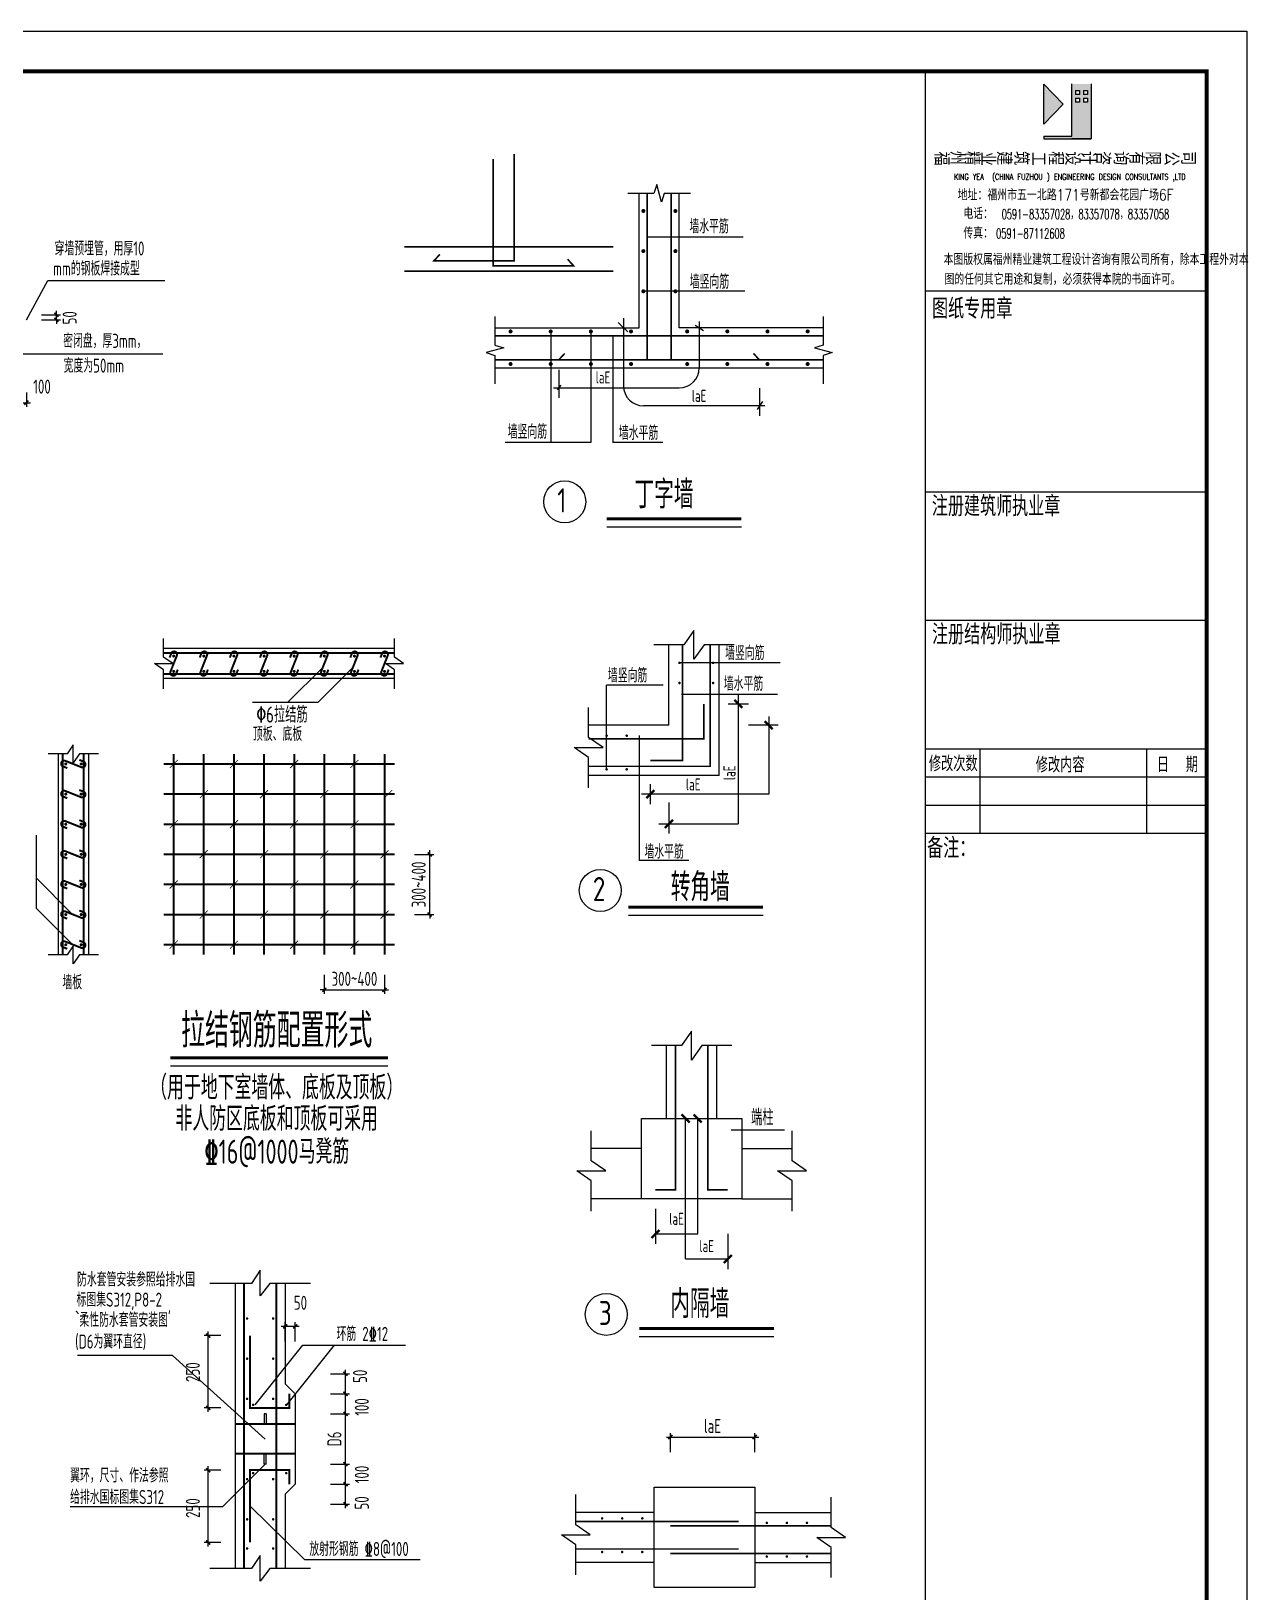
# Model space of a CAD drawing. Header units: millimetres. Extents: x -47177 to 68020, y 521003 to 580403.
# Drawn here: x 37753 to 68020, y 541545 to 580403 of the extents above; entities that cross this region are included whole.
import ezdxf
from ezdxf.enums import TextEntityAlignment as Align

# ---------------------------------------------------------------- set-up
doc = ezdxf.new("R2010")
doc.units = ezdxf.units.MM
doc.header["$LTSCALE"] = 1000
doc.header["$PDMODE"] = 35
doc.header["$PDSIZE"] = 200
for name, color, linetype in [('DIM', 4, 'Continuous'), ('TEXT', 7, 'Continuous'), ('图框', 4, 'Continuous')]:
    doc.layers.add(name, color=color, linetype=linetype)
doc.layers.add('REIN', color=1, linetype='Continuous', lineweight=18)
doc.styles.add('hztxt', font='txt', dxfattribs={"height": 10, "bigfont": 'hztxt.shx'})
doc.styles.add('HZTXT2', font='simplex.shx', dxfattribs={"width": 0.8, "bigfont": 'hztxt.shx'})
doc.styles.add('Jgcad-DIM', font='tssdeng.shx', dxfattribs={"width": 0.7, "bigfont": 'tssdchn.shx'})
doc.styles.add('TK', font='romans.shx', dxfattribs={"width": 0.7, "bigfont": 'hztxt3.shx'})
doc.styles.add('TSSD_Dimension', font='Tssdeng.shx', dxfattribs={"width": 0.7, "bigfont": 'hztxt.shx'})
doc.styles.add('TSSD_REIN', font='Tssdeng.shx', dxfattribs={"width": 0.7, "bigfont": 'hztxt.shx'})
doc.styles.add('汉字', font='STXINWEI.TTF', dxfattribs={"width": 0.8})
doc.dimstyles.new('TSSD_100_100', dxfattribs={"dimtxt": 300, "dimasz": 100, "dimexe": 100, "dimexo": 250, "dimgap": 100, "dimtad": 1, "dimdec": 0, "dimzin": 0, "dimdsep": 46, "dimtxsty": 'TSSD_Dimension', "dimblk": 'ARCHTICK', "dimcen": 0, "dimdle": 100, "dimclrt": 7, "dimadec": 0, "dimazin": 0, "dimtfac": 1, "dimtdec": 0, "dimtix": 1, "dimtmove": 2, "dimatfit": 3, "dimfxl": 1, "dimtolj": 1, "dimtzin": 0, "dimarcsym": 0})

# ---------------------------------------------------------------- blocks, each defined once
blk = doc.blocks.new('_ArchTick')
at = {"color": 0, "linetype": 'ByBlock', "const_width": 0.4}
blk.add_lwpolyline([(-0.5, -0.5), (0.5, 0.5)], dxfattribs=at)
blk = doc.blocks.new('*D2')
at = {"layer": 'Defpoints', "color": 0}
for p in [(37758, 573343), (37758, 573218), (38383, 573343)]:
    blk.add_point(p, dxfattribs=at)
at = {"layer": 'DIM', "color": 0, "lineweight": -2}
for p, q in [((38008, 573343), (38483, 573343)), ((38008, 573218), (38483, 573218)), ((38383, 573343), (38383, 573443)), ((38383, 573218), (38383, 573343)), ((38383, 573218), (38383, 573118))]:
    blk.add_line(p, q, dxfattribs=at)
at = {"layer": 'DIM', "color": 0, "lineweight": -2, "xscale": 100, "yscale": 100, "zscale": 100}
for p, rotation in [((38383, 573343), 270), ((38383, 573218), 90)]:
    blk.add_blockref('_ArchTick', p, dxfattribs=dict(at, rotation=rotation))
at = {"layer": 'DIM', "color": 7, "insert": (38711, 573267), "char_height": 350, "attachment_point": 5, "rotation": 90, "style": 'TSSD_Dimension'}
blk.add_mtext('\\A1;50', dxfattribs=at)
blk = doc.blocks.new('*D3')
at = {"layer": 'Defpoints', "color": 0}
for p in [(37383, 571655), (37633, 571655), (37633, 571153)]:
    blk.add_point(p, dxfattribs=at)
at = {"layer": 'DIM', "color": 0, "lineweight": -2}
for p, q in [((37383, 571405), (37383, 571053)), ((37633, 571405), (37633, 571053)), ((37283, 571153), (37733, 571153))]:
    blk.add_line(p, q, dxfattribs=at)
at = {"layer": 'DIM', "color": 0, "lineweight": -2, "xscale": 100, "yscale": 100, "zscale": 100, "rotation": 180}
blk.add_blockref('_ArchTick', (37383, 571153), dxfattribs=at)
at = {"layer": 'DIM', "color": 0, "lineweight": -2, "xscale": 100, "yscale": 100, "zscale": 100}
blk.add_blockref('_ArchTick', (37633, 571153), dxfattribs=at)
at = {"layer": 'DIM', "color": 7, "insert": (38023, 571553), "char_height": 350, "attachment_point": 5, "style": 'TSSD_Dimension'}
blk.add_mtext('\\A1;100', dxfattribs=at)
blk = doc.blocks.new('*D10')
at = {"layer": 'Defpoints', "color": 0}
for p in [(45579, 545974), (45579, 545974), (44954, 544724)]:
    blk.add_point(p, dxfattribs=at)
at = {"layer": 'DIM', "color": 0, "lineweight": -2}
for p, q in [((45329, 545974), (45479, 545974)), ((45579, 544624), (45579, 546074)), ((45204, 544724), (45679, 544724))]:
    blk.add_line(p, q, dxfattribs=at)
at = {"layer": 'DIM', "color": 0, "lineweight": -2, "xscale": 100, "yscale": 100, "zscale": 100}
for p, rotation in [((45579, 545974), 90), ((45579, 544724), 270)]:
    blk.add_blockref('_ArchTick', p, dxfattribs=dict(at, rotation=rotation))
at = {"layer": 'DIM', "color": 7, "insert": (45304, 545349), "char_height": 350, "attachment_point": 5, "rotation": 90, "style": 'TSSD_Dimension'}
blk.add_mtext('\\A1;D6', dxfattribs=at)
blk = doc.blocks.new('*D11')
at = {"layer": 'Defpoints', "color": 0}
for p in [(44954, 546474), (45579, 546474), (44954, 545974)]:
    blk.add_point(p, dxfattribs=at)
at = {"layer": 'DIM', "color": 0, "lineweight": -2}
for p, q in [((45204, 546474), (45679, 546474)), ((45579, 545874), (45579, 546574)), ((45204, 545974), (45679, 545974))]:
    blk.add_line(p, q, dxfattribs=at)
at = {"layer": 'DIM', "color": 0, "lineweight": -2, "xscale": 100, "yscale": 100, "zscale": 100}
for p, rotation in [((45579, 546474), 90), ((45579, 545974), 270)]:
    blk.add_blockref('_ArchTick', p, dxfattribs=dict(at, rotation=rotation))
at = {"layer": 'DIM', "color": 7, "insert": (45986, 546146), "char_height": 350, "attachment_point": 5, "rotation": 90, "style": 'TSSD_Dimension'}
blk.add_mtext('\\A1;100', dxfattribs=at)
blk = doc.blocks.new('*D12')
at = {"layer": 'Defpoints', "color": 0}
for p in [(44954, 546974), (45579, 546974), (44954, 546474)]:
    blk.add_point(p, dxfattribs=at)
at = {"layer": 'DIM', "color": 0, "lineweight": -2}
for p, q in [((45204, 546974), (45679, 546974)), ((45579, 546374), (45579, 547074)), ((45204, 546474), (45679, 546474))]:
    blk.add_line(p, q, dxfattribs=at)
at = {"layer": 'DIM', "color": 0, "lineweight": -2, "xscale": 100, "yscale": 100, "zscale": 100}
for p, rotation in [((45579, 546974), 90), ((45579, 546474), 270)]:
    blk.add_blockref('_ArchTick', p, dxfattribs=dict(at, rotation=rotation))
at = {"layer": 'DIM', "color": 7, "insert": (45942, 546911), "char_height": 350, "attachment_point": 5, "rotation": 90, "style": 'TSSD_Dimension'}
blk.add_mtext('\\A1;50', dxfattribs=at)
blk = doc.blocks.new('*D13')
at = {"layer": 'Defpoints', "color": 0}
for p in [(44954, 544224), (45579, 544224), (44954, 543724)]:
    blk.add_point(p, dxfattribs=at)
at = {"layer": 'DIM', "color": 0, "lineweight": -2}
for p, q in [((45204, 544224), (45679, 544224)), ((45579, 543624), (45579, 544324)), ((45204, 543724), (45679, 543724))]:
    blk.add_line(p, q, dxfattribs=at)
at = {"layer": 'DIM', "color": 0, "lineweight": -2, "xscale": 100, "yscale": 100, "zscale": 100}
for p, rotation in [((45579, 544224), 90), ((45579, 543724), 270)]:
    blk.add_blockref('_ArchTick', p, dxfattribs=dict(at, rotation=rotation))
at = {"layer": 'DIM', "color": 7, "insert": (45986, 543758), "char_height": 350, "attachment_point": 5, "rotation": 90, "style": 'TSSD_Dimension'}
blk.add_mtext('\\A1;50', dxfattribs=at)
blk = doc.blocks.new('*D14')
at = {"layer": 'Defpoints', "color": 0}
for p in [(44954, 544724), (45579, 544724), (44954, 544224)]:
    blk.add_point(p, dxfattribs=at)
at = {"layer": 'DIM', "color": 0, "lineweight": -2}
for p, q in [((45579, 544124), (45579, 544824)), ((45204, 544724), (45679, 544724)), ((45204, 544224), (45679, 544224))]:
    blk.add_line(p, q, dxfattribs=at)
at = {"layer": 'DIM', "color": 0, "lineweight": -2, "xscale": 100, "yscale": 100, "zscale": 100}
for p, rotation in [((45579, 544724), 90), ((45579, 544224), 270)]:
    blk.add_blockref('_ArchTick', p, dxfattribs=dict(at, rotation=rotation))
at = {"layer": 'DIM', "color": 7, "insert": (45986, 544466), "char_height": 350, "attachment_point": 5, "rotation": 90, "style": 'TSSD_Dimension'}
blk.add_mtext('\\A1;100', dxfattribs=at)
blk = doc.blocks.new('*D17')
at = {"layer": 'Defpoints', "color": 0}
for p in [(42161, 547924), (42727, 547924), (42727, 546124)]:
    blk.add_point(p, dxfattribs=at)
at = {"layer": 'DIM', "color": 0, "lineweight": -2}
for p, q in [((42477, 547924), (42061, 547924)), ((42161, 546024), (42161, 548024)), ((42477, 546124), (42061, 546124))]:
    blk.add_line(p, q, dxfattribs=at)
at = {"layer": 'DIM', "color": 0, "lineweight": -2, "xscale": 100, "yscale": 100, "zscale": 100}
for p, rotation in [((42161, 547924), 90), ((42161, 546124), 270)]:
    blk.add_blockref('_ArchTick', p, dxfattribs=dict(at, rotation=rotation))
at = {"layer": 'DIM', "color": 7, "insert": (41779, 547014), "char_height": 350, "attachment_point": 5, "rotation": 90, "style": 'TSSD_Dimension'}
blk.add_mtext('\\A1;250', dxfattribs=at)
blk = doc.blocks.new('*D19')
at = {"layer": 'Defpoints', "color": 0}
for p in [(42161, 544574), (42727, 544574), (42727, 542774)]:
    blk.add_point(p, dxfattribs=at)
at = {"layer": 'DIM', "color": 0, "lineweight": -2}
for p, q in [((42477, 544574), (42061, 544574)), ((42161, 542674), (42161, 544674)), ((42477, 542774), (42061, 542774))]:
    blk.add_line(p, q, dxfattribs=at)
at = {"layer": 'DIM', "color": 0, "lineweight": -2, "xscale": 100, "yscale": 100, "zscale": 100}
for p, rotation in [((42161, 544574), 90), ((42161, 542774), 270)]:
    blk.add_blockref('_ArchTick', p, dxfattribs=dict(at, rotation=rotation))
at = {"layer": 'DIM', "color": 7, "insert": (41779, 543630), "char_height": 350, "attachment_point": 5, "rotation": 90, "style": 'TSSD_Dimension'}
blk.add_mtext('\\A1;250', dxfattribs=at)
blk = doc.blocks.new('*D22')
at = {"layer": 'Defpoints', "color": 0}
for p in [(44329, 548155), (44079, 547530), (44329, 547530)]:
    blk.add_point(p, dxfattribs=at)
at = {"layer": 'DIM', "color": 0, "lineweight": -2}
for p, q in [((43979, 548155), (44429, 548155)), ((44079, 547780), (44079, 548255)), ((44329, 547780), (44329, 548255))]:
    blk.add_line(p, q, dxfattribs=at)
at = {"layer": 'DIM', "color": 0, "lineweight": -2, "xscale": 100, "yscale": 100, "zscale": 100, "rotation": 180}
blk.add_blockref('_ArchTick', (44079, 548155), dxfattribs=at)
at = {"layer": 'DIM', "color": 0, "lineweight": -2, "xscale": 100, "yscale": 100, "zscale": 100}
blk.add_blockref('_ArchTick', (44329, 548155), dxfattribs=at)
at = {"layer": 'DIM', "color": 7, "insert": (44457, 548741), "char_height": 350, "attachment_point": 5, "style": 'TSSD_Dimension'}
blk.add_mtext('\\A1;50', dxfattribs=at)
blk = doc.blocks.new('*D28')
at = {"layer": 'Defpoints', "color": 0}
for p in [(55768, 545398), (53668, 544773), (55768, 544773)]:
    blk.add_point(p, dxfattribs=at)
at = {"layer": 'DIM', "color": 0, "lineweight": -2}
for p, q in [((53568, 545398), (55868, 545398)), ((53668, 545023), (53668, 545498)), ((55768, 545023), (55768, 545498))]:
    blk.add_line(p, q, dxfattribs=at)
at = {"layer": 'DIM', "color": 0, "lineweight": -2, "xscale": 100, "yscale": 100, "zscale": 100, "rotation": 180}
blk.add_blockref('_ArchTick', (53668, 545398), dxfattribs=at)
at = {"layer": 'DIM', "color": 0, "lineweight": -2, "xscale": 100, "yscale": 100, "zscale": 100}
blk.add_blockref('_ArchTick', (55768, 545398), dxfattribs=at)
at = {"layer": 'DIM', "color": 7, "insert": (54718, 545673), "char_height": 350, "attachment_point": 5, "style": 'TSSD_Dimension'}
blk.add_mtext('\\A1;laE', dxfattribs=at)
blk = doc.blocks.new('A$C35F87531')
at = {"layer": '图框'}
h = blk.add_hatch(color=256, dxfattribs=at)
h.paths.add_polyline_path([(80225, 58086), (79745, 58086), (79745, 56789), (79050, 56789), (79049, 56724), (79745, 56724), (80225, 56724)])
h.paths.add_polyline_path([(79837, 57631), (79837, 57731), (79937, 57731), (79937, 57631)], flags=16)
h.paths.add_polyline_path([(80032, 57631), (80032, 57731), (80132, 57731), (80132, 57631)], flags=16)
h.paths.add_polyline_path([(79837, 57827), (79837, 57927), (79937, 57927), (79937, 57827)], flags=16)
h.paths.add_polyline_path([(80032, 57827), (80032, 57927), (80132, 57927), (80132, 57827)], flags=16)
h.paths.add_polyline_path([(79524, 57583), (79049, 58081), (79050, 57085)])
for p, q in [((76100, 1000), (76100, 58400)), ((79050, 57085), (79049, 58081)), ((79524, 57583), (79049, 58081)), ((79745, 56789), (79745, 58086)), ((79837, 57927), (79937, 57927)), ((79837, 57927), (79837, 57827)), ((79937, 57927), (79937, 57827)), ((80032, 57927), (80132, 57927)), ((80032, 57927), (80032, 57827)), ((80132, 57927), (80132, 57827)), ((80225, 58086), (80225, 56724)), ((79524, 57583), (79050, 57085)), ((79937, 57827), (79837, 57827)), ((79837, 57731), (79937, 57731)), ((79837, 57731), (79837, 57631)), ((79937, 57631), (79837, 57631)), ((79937, 57731), (79937, 57631)), ((80132, 57827), (80032, 57827)), ((80032, 57731), (80132, 57731)), ((80032, 57731), (80032, 57631)), ((80132, 57631), (80032, 57631)), ((80132, 57731), (80132, 57631)), ((79050, 56789), (79049, 56724)), ((79050, 56789), (79745, 56789)), ((79049, 56724), (80225, 56724)), ((79049, 56724), (79745, 56724)), ((80225, 56724), (79745, 56724)), ((76100, 52932), (83100, 52932)), ((76100, 47932), (83100, 47932)), ((76100, 44732), (83100, 44732)), ((76100, 41532), (83100, 41532)), ((77453, 41532), (77453, 39432)), ((81606, 41532), (81606, 39432)), ((76100, 40832), (83100, 40832)), ((76100, 40132), (83100, 40132)), ((76100, 39432), (83100, 39432))]:
    blk.add_line(p, q, dxfattribs=at)
blk.add_lwpolyline([(0, 0), (0, 59400), (84100, 59400), (84100, 0)], close=True, dxfattribs=at)
at = {"layer": '图框', "const_width": 100}
blk.add_lwpolyline([(2500, 1000), (83100, 1000), (83100, 58400), (2500, 58400)], close=True, dxfattribs=at)
at = {"layer": '图框', "style": '汉字', "width": 0.8}
for s, p in [('福', (76354, 56404)), ('州', (76748, 56421)), ('精', (77116, 56416)), ('业', (77506, 56395)), ('建', (77912, 56415)), ('筑', (78337, 56416)), ('工', (78763, 56398)), ('程', (79197, 56411)), ('设', (79610, 56408)), ('计', (79994, 56418)), ('咨', (80372, 56413)), ('询', (80816, 56414)), ('有', (81209, 56410)), ('限', (81615, 56412)), ('公', (82075, 56397)), ('司', (82496, 56411))]:
    blk.add_text(s, height=320, rotation=270, dxfattribs=at).set_placement(p)
at = {"layer": '图框', "width": 0.7}
for s, height, style, p in [('KING YEA  (CHINA FUZHOU ) ENGINEERING DESIGN CONSULTANTS ,LTD', 150, 'hztxt', (76814, 55701)), ('本图版权属福州精业建筑工程设计咨询有限公司所有，除本工程外对本', 280, 'HZTXT2', (76551, 53580)), ('图的任何其它用途和复制，必须获得本院的书面许可。', 280, 'HZTXT2', (76573, 53088))]:
    blk.add_text(s, height=height, dxfattribs=dict(at, style=style)).set_placement(p)
at = {"layer": '图框'}
for s, height, style, width, p in [('地址：福州市五一北路171号新都会花园广场6F', 280, 'HZTXT2', 0.8, (79590, 55341)), ('电话：', 280, 'TK', 0.7, (77411, 54877)), ('0591-83357028，83357078，83357058', 250, 'TK', 0.6, (80082, 54841)), ('传真：', 280, 'TK', 0.7, (77411, 54391)), ('0591-87112608', 250, 'TK', 0.6, (78714, 54363)), ('图纸专用章', 500, 'HZTXT2', 0.8, (77262, 52521)), ('注册建筑师执业章', 500, 'HZTXT2', 0.8, (77857, 47602)), ('注册结构师执业章', 500, 'HZTXT2', 0.8, (77863, 44409)), ('修改次数', 380, 'HZTXT2', 0.8, (76792, 41181)), ('修改内容', 380, 'HZTXT2', 0.8, (79452, 41154)), ('日  期', 380, 'HZTXT2', 0.8, (82372, 41154)), ('备注：', 500, 'HZTXT2', 0.8, (76740, 39089))]:
    blk.add_text(s, height=height, dxfattribs=dict(at, style=style, width=width)).set_placement(p, align=Align.MIDDLE)
blk = doc.blocks.new('*D46')
at = {"layer": 'Defpoints', "color": 0}
for p in [(45051, 557157), (46551, 557157), (46551, 556532)]:
    blk.add_point(p, dxfattribs=at)
at = {"layer": 'DIM', "color": 0, "lineweight": -2}
for p, q in [((45051, 556907), (45051, 556432)), ((46551, 556907), (46551, 556432)), ((45051, 556532), (44951, 556532)), ((45051, 556532), (46551, 556532)), ((46551, 556532), (46651, 556532))]:
    blk.add_line(p, q, dxfattribs=at)
at = {"layer": 'DIM', "color": 0, "lineweight": -2, "xscale": 100, "yscale": 100, "zscale": 100}
blk.add_blockref('_ArchTick', (45051, 556532), dxfattribs=at)
at = {"layer": 'DIM', "color": 0, "lineweight": -2, "xscale": 100, "yscale": 100, "zscale": 100, "rotation": 180}
blk.add_blockref('_ArchTick', (46551, 556532), dxfattribs=at)
at = {"layer": 'DIM', "color": 7, "insert": (45801, 556807), "char_height": 350, "attachment_point": 5, "style": 'TSSD_Dimension'}
blk.add_mtext('\\A1;300~400', dxfattribs=at)
blk = doc.blocks.new('*D47')
at = {"layer": 'Defpoints', "color": 0}
for p in [(47051, 559907), (47676, 559907), (47051, 558407)]:
    blk.add_point(p, dxfattribs=at)
at = {"layer": 'DIM', "color": 0, "lineweight": -2}
for p, q in [((47676, 559907), (47676, 560007)), ((47301, 559907), (47776, 559907)), ((47676, 558407), (47676, 559907)), ((47301, 558407), (47776, 558407)), ((47676, 558407), (47676, 558307))]:
    blk.add_line(p, q, dxfattribs=at)
at = {"layer": 'DIM', "color": 0, "lineweight": -2, "xscale": 100, "yscale": 100, "zscale": 100}
for p, rotation in [((47676, 559907), 270), ((47676, 558407), 90)]:
    blk.add_blockref('_ArchTick', p, dxfattribs=dict(at, rotation=rotation))
at = {"layer": 'DIM', "color": 7, "insert": (47401, 559157), "char_height": 350, "attachment_point": 5, "rotation": 90, "style": 'TSSD_Dimension'}
blk.add_mtext('\\A1;300~400', dxfattribs=at)

msp = doc.modelspace()

# ---------------------------------------------------------------- linework, layer by layer
for p, q in [((46801, 565031.9), (41051, 565031.9)), ((53631.2, 563123.7), (53631.2, 565123.7)), ((54881.2, 561873.7), (54881.2, 565123.7)), ((46801, 564281.9), (41051, 564281.9)), ((53631.2, 563123.7), (51631.2, 563123.7)), ((38426, 562406.9), (38426, 557406.9)), ((39176, 562406.9), (39176, 557406.9)), ((54881.2, 561873.7), (51631.2, 561873.7)), ((53572.6, 553331.9), (53572.6, 555144)), ((54822.6, 553331.9), (54822.6, 555144)), ((52947.6, 552581.9), (51697.6, 552581.9)), ((55447.6, 552581.9), (56697.6, 552581.9)), ((52947.6, 551331.9), (51697.6, 551331.9)), ((55447.6, 551331.9), (56697.6, 551331.9)), ((42828.7, 549222.2), (42828.7, 542122.7)), ((44078.7, 549222.2), (44078.7, 546724.3)), ((44328.7, 546474.3), (44078.7, 546724.3)), ((44328.7, 546474.3), (44328.7, 544224.3)), ((43553.7, 545974.3), (43553.7, 545724.3)), ((43603.7, 545974.3), (43553.7, 545974.3)), ((43603.7, 545974.3), (43603.7, 545724.3)), ((44328.7, 545724.3), (42828.7, 545724.3)), ((44328.7, 545709.3), (42828.7, 545709.3)), ((44328.7, 544989.3), (42828.7, 544989.3)), ((44328.7, 544974.3), (42828.7, 544974.3)), ((43553.7, 544724.3), (43553.7, 544974.3)), ((43603.7, 544724.3), (43603.7, 544974.3)), ((43603.7, 544724.3), (43553.7, 544724.3)), ((44328.7, 544224.3), (44078.7, 543974.3)), ((44078.7, 543974.3), (44078.7, 542122.7)), ((53268.4, 543523), (51313.1, 543523)), ((55768.4, 543523), (57670.6, 543523)), ((53268.4, 542273), (51313.1, 542273)), ((55768.4, 542273), (57670.6, 542273))]:
    msp.add_line(p, q)
for points in [[(49298.7, 573017.1), (52887.1, 573017.1), (52887.1, 576365.9)], [(54167.1, 576365.9), (53517.1, 576365.9), (53447.1, 576145.9), (53327.1, 576585.9), (53257.1, 576365.9), (52607.1, 576365.9)], [(52887.1, 573017.1), (52887.1, 576365.9)], [(57475.6, 573017.1), (53887.1, 573017.1), (53887.1, 576365.9)], [(53887.1, 573017.1), (53887.1, 576365.9)], [(49298.7, 573297.1), (49298.7, 572589.3), (49518.7, 572519.3), (49078.7, 572399.3), (49298.7, 572329.3), (49298.7, 571621.6)], [(57475.6, 573297.1), (57475.6, 572589.3), (57255.6, 572519.3), (57695.6, 572399.3), (57475.6, 572329.3), (57475.6, 571621.6)], [(49298.7, 572017.1), (57475.6, 572017.1)], [(55256.2, 565123.7), (54506.2, 565123.7), (54256.2, 564763.7), (54256.2, 565483.7), (54006.2, 565123.7), (53256.2, 565123.7)], [(41051, 564031.9), (41051, 564500.6), (40826, 564656.9), (41276, 564656.9), (41051, 564813.1), (41051, 565281.9)], [(46801, 564031.9), (46801, 564500.6), (46576, 564656.9), (47026, 564656.9), (46801, 564813.1), (46801, 565281.9)], [(51631.2, 561565.4), (51631.2, 562315.4), (51271.2, 562565.4), (51991.2, 562565.4), (51631.2, 562815.4), (51631.2, 563565.4)], [(39426, 562406.9), (38957.2, 562406.9), (38801, 562181.9), (38801, 562631.9), (38644.7, 562406.9), (38176, 562406.9)], [(39426, 557406.9), (38957.2, 557406.9), (38801, 557181.9), (38801, 557631.9), (38644.7, 557406.9), (38176, 557406.9)], [(55197.6, 555144), (54447.6, 555144), (54197.6, 554784), (54197.6, 555504), (53947.6, 555144), (53197.6, 555144)], [(51697.6, 551023.6), (51697.6, 551773.6), (51337.6, 552023.6), (52057.6, 552023.6), (51697.6, 552273.6), (51697.6, 553023.6)], [(56697.6, 551023.6), (56697.6, 551773.6), (56337.6, 552023.6), (57057.6, 552023.6), (56697.6, 552273.6), (56697.6, 553023.6)], [(44703.7, 549222.2), (43696, 549222.2), (43453.7, 548912.6), (43453.7, 549551.9), (43241.6, 549222.2), (42203.7, 549222.2)], [(51313.1, 541964.7), (51313.1, 542714.7), (50953.1, 542964.7), (51673.1, 542964.7), (51313.1, 543214.7), (51313.1, 543964.7)], [(57670.6, 541898), (57670.6, 542648), (57310.6, 542898), (58030.6, 542898), (57670.6, 543148), (57670.6, 543898)], [(44703.7, 542122.7), (43696, 542122.7), (43453.7, 541813), (43453.7, 542452.4), (43241.6, 542122.7), (42203.7, 542122.7)]]:
    msp.add_lwpolyline(points)
at = {"const_width": 20}
for points in [[(41201, 562056.9), (41401, 562256.9)], [(42701, 562056.9), (42901, 562256.9)], [(44201, 562056.9), (44401, 562256.9)], [(45701, 562056.9), (45901, 562256.9)], [(41951, 561306.9), (42151, 561506.9)], [(43451, 561306.9), (43651, 561506.9)], [(44951, 561306.9), (45151, 561506.9)], [(46541.7, 561306.9), (46741.7, 561506.9)], [(41201, 560556.9), (41401, 560756.9)], [(42701, 560556.9), (42901, 560756.9)], [(44201, 560556.9), (44401, 560756.9)], [(45701, 560556.9), (45901, 560756.9)], [(41946.6, 559811), (42146.6, 560011)], [(43451, 559806.9), (43651, 560006.9)], [(44951, 559806.9), (45151, 560006.9)], [(46451, 559806.9), (46651, 560006.9)], [(41201, 559056.9), (41401, 559256.9)], [(42701, 559056.9), (42901, 559256.9)], [(44201, 559056.9), (44401, 559256.9)], [(45701, 559056.9), (45901, 559256.9)], [(41951, 558306.9), (42151, 558506.9)], [(43451, 558306.9), (43651, 558506.9)], [(44951, 558306.9), (45151, 558506.9)], [(46451, 558306.9), (46651, 558506.9)], [(41201, 557556.9), (41401, 557756.9)], [(42701, 557556.9), (42901, 557756.9)], [(44201, 557556.9), (44401, 557756.9)], [(45701, 557556.9), (45901, 557756.9)]]:
    msp.add_lwpolyline(points, dxfattribs=at)
for points in [[(52947.6, 551331.9), (52947.6, 553331.9), (55447.6, 553331.9), (55447.6, 551331.9)], [(53268.4, 541648), (53268.4, 544148), (55768.4, 544148), (55768.4, 541648)]]:
    msp.add_lwpolyline(points, close=True)
at = {"layer": 'DIM'}
for p, q in [((52501.9, 573260.6), (52501.9, 571573.4)), ((54387.8, 573178.5), (54387.8, 572022.4)), ((52369.2, 573148.9), (52609.5, 572914.7)), ((54286.9, 573079.6), (54494.9, 572949.5)), ((50887.1, 571967.1), (50887.1, 571272.4)), ((50756.6, 571522.4), (53887.8, 571522.4)), ((50944.4, 571591.6), (50845.4, 571474.5)), ((55887.1, 571518), (55887.1, 570823.4)), ((56016.8, 571073.4), (53001.9, 571073.4)), ((55961.1, 571181.1), (55828.5, 570986.4)), ((55359.8, 563880.9), (55359.8, 560663.9)), ((55109.8, 563656.9), (55609.8, 563656.9)), ((56354.2, 563123.7), (55609.7, 563123.7)), ((56116.9, 563336.7), (56116.9, 561404.5)), ((53166.8, 561654.5), (53166.8, 561154.5)), ((56116.9, 561404.5), (52951.1, 561404.5)), ((53631.2, 561197.4), (53631.2, 560426.8)), ((53384.4, 560663.9), (55359.8, 560663.9)), ((54047.6, 549831.9), (54047.6, 553331.9)), ((54347.6, 550456.9), (54347.6, 553331.9)), ((53297.6, 551081.9), (53297.6, 550206.9)), ((53297.6, 550456.9), (54347.6, 550456.9)), ((55097.6, 550456.9), (55097.6, 549581.9)), ((54047.6, 549831.9), (55097.6, 549831.9))]:
    msp.add_line(p, q, dxfattribs=at)
at = {"layer": 'DIM', "const_width": 60}
for points in [[(55459.8, 563556.9), (55259.8, 563756.9)], [(56216.9, 563023.7), (56016.9, 563223.7)], [(53266.8, 561504.5), (53066.8, 561304.5)], [(53731.2, 560767.3), (53531.2, 560563.9)], [(54147.6, 553231.9), (53947.6, 553431.9)], [(54447.6, 553231.9), (54247.6, 553431.9)], [(53397.6, 550556.9), (53197.6, 550356.9)], [(55197.6, 549931.9), (54997.6, 549731.9)]]:
    msp.add_lwpolyline(points, dxfattribs=at)
at = {"layer": 'DIM'}
for centre, start, end in [((53887.8, 572022.4), 270, 0), ((53001.9, 571573.4), 180, 270)]:
    msp.add_arc(centre, 500, start, end, dxfattribs=at)
at = {"layer": 'REIN', "color": 1, "const_width": 40}
for points in [[(47930.1, 574847.7), (47780.3, 574685.2), (49780.4, 574685.2), (49780.4, 577345.6)], [(51108.6, 574724.3), (51258.5, 574561.9), (49258.3, 574561.9), (49258.3, 577222.2)], [(51037, 572379.5), (50887.1, 572217.1), (53687.1, 572217.1), (53687.1, 576365.9)], [(55737.3, 572379.5), (55887.1, 572217.1), (53087.1, 572217.1), (53087.1, 576365.9)], [(47045.3, 575031.2), (52248.5, 575031.2), (52248.5, 575031.2)], [(52248.5, 574431.2), (47045.3, 574431.2), (47045.3, 574431.2)], [(49298.7, 572817.1), (57475.6, 572817.1), (57475.6, 572817.1)], [(57475.6, 572217.1), (49298.7, 572217.1), (49298.7, 572217.1)]]:
    msp.add_lwpolyline(points, dxfattribs=at)
at = {"layer": 'REIN', "color": 1, "const_width": 50}
for points in [[(53020.1, 575926.9, -1), (52970.1, 575926.9, -1)], [(53819.1, 575926.9, -1), (53769.1, 575926.9, -1)], [(53020.1, 574926.9, -1), (52970.1, 574926.9, -1)], [(53819.1, 574926.9, -1), (53769.1, 574926.9, -1)], [(53020.1, 573926.9, -1), (52970.1, 573926.9, -1)], [(53819.1, 573926.9, -1), (53769.1, 573926.9, -1)], [(49713.1, 572926.9, -1), (49663.1, 572926.9, -1)], [(50713.1, 572926.9, -1), (50663.1, 572926.9, -1)], [(51713.1, 572926.9, -1), (51663.1, 572926.9, -1)], [(52713.1, 572926.9, -1), (52663.1, 572926.9, -1)], [(54061.2, 572926.9, 1), (54111.2, 572926.9, 1)], [(55061.2, 572926.9, 1), (55111.2, 572926.9, 1)], [(56061.2, 572926.9, 1), (56111.2, 572926.9, 1)], [(57061.2, 572926.9, 1), (57111.2, 572926.9, 1)], [(49713.1, 572116.2, -1), (49663.1, 572116.2, -1)], [(50713.1, 572116.2, -1), (50663.1, 572116.2, -1)], [(51713.1, 572116.2, -1), (51663.1, 572116.2, -1)], [(52713.1, 572116.2, -1), (52663.1, 572116.2, -1)], [(54061.2, 572116.2, 1), (54111.2, 572116.2, 1)], [(55061.2, 572116.2, 1), (55111.2, 572116.2, 1)], [(56061.2, 572116.2, 1), (56111.2, 572116.2, 1)], [(57061.2, 572116.2, 1), (57111.2, 572116.2, 1)]]:
    msp.add_lwpolyline(points, format="xyb", close=True, dxfattribs=at)
at = {"layer": 'REIN'}
for points, const_width in [([(54656.2, 565123.7), (54656.2, 562098.7), (51631.2, 562098.7)], 40), ([(53165, 562245.2), (53968.7, 562245.2), (53968.7, 565123.7)], 40), ([(46801, 564919.4), (41051, 564919.4)], 50), ([(46801, 564394.4), (41051, 564394.4)], 50), ([(54502.8, 563649.4), (54502.8, 562786.2), (51631.2, 562786.2)], 40), ([(38538.5, 562406.9), (38538.5, 557406.9)], 50), ([(39063.5, 562406.9), (39063.5, 557406.9)], 50), ([(41301, 562406.9), (41301, 557406.9)], 50), ([(42051, 562406.9), (42051, 557406.9)], 50), ([(42801, 562406.9), (42801, 557406.9)], 50), ([(43551, 562406.9), (43551, 557406.9)], 50), ([(44301, 562406.9), (44301, 557406.9)], 50), ([(45051, 562406.9), (45051, 557406.9)], 50), ([(45801, 562406.9), (45801, 557406.9)], 50), ([(46551, 562406.9), (46551, 557406.9)], 50), ([(41051, 562156.9), (46801, 562156.9)], 50), ([(41051, 561406.9), (46801, 561406.9)], 50), ([(41051, 560656.9), (46801, 560656.9)], 50), ([(41051, 559906.9), (46801, 559906.9)], 50), ([(41051, 559156.9), (46801, 559156.9)], 50), ([(41051, 558406.9), (46801, 558406.9)], 50), ([(41051, 557656.9), (46801, 557656.9)], 50), ([(53797.6, 555144), (53797.6, 551556.9), (53297.6, 551556.9)], 40), ([(54597.6, 555144), (54597.6, 551556.9), (55097.6, 551556.9)], 40), ([(43053.7, 549222.2), (43053.7, 542122.7)], 50), ([(43853.7, 549222.2), (43853.7, 542122.7)], 50), ([(44178.7, 546474.3), (44178.7, 546124.3), (43203.7, 546124.3), (43203.7, 547924.3)], 50), ([(44178.7, 544224.3), (44178.7, 544574.3), (43203.7, 544574.3), (43203.7, 542774.3)], 50), ([(55368.4, 543298), (51313.1, 543298)], 40), ([(57670.6, 543185.5), (53668.4, 543185.5)], 40), ([(55368.4, 542610.5), (51313.1, 542610.5)], 40), ([(57670.6, 542498), (53668.4, 542498)], 40)]:
    msp.add_lwpolyline(points, dxfattribs=dict(at, const_width=const_width))
at = {"layer": 'REIN', "const_width": 50}
for points in [[(41403.1, 564507.2), (41361.6, 564402.6, -1), (41222.2, 564457.9), (41379.8, 564855.9, 1), (41240.3, 564911.1), (41198.9, 564806.5)], [(42153.1, 564507.2), (42111.6, 564402.6, -1), (41972.2, 564457.9), (42129.8, 564855.9, 1), (41990.3, 564911.1), (41948.9, 564806.5)], [(42903.1, 564507.2), (42861.6, 564402.6, -1), (42722.2, 564457.9), (42879.8, 564855.9, 1), (42740.3, 564911.1), (42698.9, 564806.5)], [(43653.1, 564507.2), (43611.6, 564402.6, -1), (43472.2, 564457.9), (43629.8, 564855.9, 1), (43490.3, 564911.1), (43448.9, 564806.5)], [(44403.1, 564507.2), (44361.6, 564402.6, -1), (44222.2, 564457.9), (44379.8, 564855.9, 1), (44240.3, 564911.1), (44198.9, 564806.5)], [(45153.1, 564507.2), (45111.6, 564402.6, -1), (44972.2, 564457.9), (45129.8, 564855.9, 1), (44990.3, 564911.1), (44948.9, 564806.5)], [(45903.1, 564507.2), (45861.6, 564402.6, -1), (45722.2, 564457.9), (45879.8, 564855.9, 1), (45740.3, 564911.1), (45698.9, 564806.5)], [(46653.1, 564507.2), (46611.6, 564402.6, -1), (46472.2, 564457.9), (46629.8, 564855.9, 1), (46490.3, 564911.1), (46448.9, 564806.5)], [(38950.6, 562259), (39055.2, 562217.6, -1), (39000, 562078.1), (38602, 562235.7, 1), (38546.7, 562096.2), (38651.3, 562054.8)], [(38950.6, 561509), (39055.2, 561467.6, -1), (39000, 561328.1), (38602, 561485.7, 1), (38546.7, 561346.2), (38651.3, 561304.8)], [(38950.6, 560759), (39055.2, 560717.6, -1), (39000, 560578.1), (38602, 560735.7, 1), (38546.7, 560596.2), (38651.3, 560554.8)], [(38950.6, 560009), (39055.2, 559967.6, -1), (39000, 559828.1), (38602, 559985.7, 1), (38546.7, 559846.2), (38651.3, 559804.8)], [(38950.6, 559259), (39055.2, 559217.6, -1), (39000, 559078.1), (38602, 559235.7, 1), (38546.7, 559096.2), (38651.3, 559054.8)], [(38950.6, 558509), (39055.2, 558467.6, -1), (39000, 558328.1), (38602, 558485.7, 1), (38546.7, 558346.2), (38651.3, 558304.8)], [(38950.6, 557759), (39055.2, 557717.6, -1), (39000, 557578.1), (38602, 557735.7, 1), (38546.7, 557596.2), (38651.3, 557554.8)]]:
    msp.add_lwpolyline(points, format="xyb", dxfattribs=at)
at = {"layer": 'REIN'}
for points, const_width in [([(41301, 564863.1, 1), (41301, 564825.6, 1)], 37.5), ([(42051, 564863.1, 1), (42051, 564825.6, 1)], 37.5), ([(42801, 564863.1, 1), (42801, 564825.6, 1)], 37.5), ([(43551, 564863.1, 1), (43551, 564825.6, 1)], 37.5), ([(44301, 564863.1, 1), (44301, 564825.6, 1)], 37.5), ([(45051, 564863.1, 1), (45051, 564825.6, 1)], 37.5), ([(45801, 564863.1, 1), (45801, 564825.6, 1)], 37.5), ([(46551, 564863.1, 1), (46551, 564825.6, 1)], 37.5), ([(53893.7, 564658.1, 1), (53893.7, 564689.3, 1)], 31.2), ([(54731.2, 564658.1, -1), (54731.2, 564689.3, -1)], 31.2), ([(41301, 564481.9, 1), (41301, 564444.4, 1)], 37.5), ([(42051, 564481.9, 1), (42051, 564444.4, 1)], 37.5), ([(42801, 564481.9, 1), (42801, 564444.4, 1)], 37.5), ([(43551, 564481.9, 1), (43551, 564444.4, 1)], 37.5), ([(44301, 564481.9, 1), (44301, 564444.4, 1)], 37.5), ([(45051, 564481.9, 1), (45051, 564444.4, 1)], 37.5), ([(45801, 564481.9, 1), (45801, 564444.4, 1)], 37.5), ([(46551, 564481.9, 1), (46551, 564444.4, 1)], 37.5), ([(53893.7, 564158.1, 1), (53893.7, 564189.3, 1)], 31.2), ([(54731.2, 564158.1, -1), (54731.2, 564189.3, -1)], 31.2), ([(52096.8, 562861.2, -1), (52065.6, 562861.2, -1)], 31.2), ([(52596.8, 562861.2, -1), (52565.6, 562861.2, -1)], 31.2), ([(38594.7, 562156.9, 1), (38632.2, 562156.9, 1)], 37.5), ([(38978.1, 562156.9, 1), (39015.6, 562156.9, 1)], 37.5), ([(52096.8, 562023.7, 1), (52065.6, 562023.7, 1)], 31.2), ([(52596.8, 562023.7, 1), (52565.6, 562023.7, 1)], 31.2), ([(38594.7, 561406.9, 1), (38632.2, 561406.9, 1)], 37.5), ([(38978.1, 561406.9, 1), (39015.6, 561406.9, 1)], 37.5), ([(38594.7, 560656.9, 1), (38632.2, 560656.9, 1)], 37.5), ([(38978.1, 560656.9, 1), (39015.6, 560656.9, 1)], 37.5), ([(38594.7, 559906.9, 1), (38632.2, 559906.9, 1)], 37.5), ([(38978.1, 559906.9, 1), (39015.6, 559906.9, 1)], 37.5), ([(38594.7, 559156.9, 1), (38632.2, 559156.9, 1)], 37.5), ([(38978.1, 559156.9, 1), (39015.6, 559156.9, 1)], 37.5), ([(38594.7, 558406.9, 1), (38632.2, 558406.9, 1)], 37.5), ([(38978.1, 558406.9, 1), (39015.6, 558406.9, 1)], 37.5), ([(38594.7, 557656.9, 1), (38632.2, 557656.9, 1)], 37.5), ([(38978.1, 557656.9, 1), (39015.6, 557656.9, 1)], 37.5), ([(43113.1, 548349.3, 1), (43144.3, 548349.3, 1)], 31.2), ([(43794.3, 548349.3, -1), (43763.1, 548349.3, -1)], 31.2), ([(43113.1, 547349.3, 1), (43144.3, 547349.3, 1)], 31.2), ([(43794.3, 547349.3, -1), (43763.1, 547349.3, -1)], 31.2), ([(43113.1, 546349.3, 1), (43144.3, 546349.3, 1)], 31.2), ([(43794.3, 546349.3, -1), (43763.1, 546349.3, -1)], 31.2), ([(43263.1, 546199.3, -1), (43294.3, 546199.3, -1)], 31.2), ([(44119.3, 546199.3, 1), (44088.1, 546199.3, 1)], 31.2), ([(43263.1, 544499.3, 1), (43294.3, 544499.3, 1)], 31.2), ([(44119.3, 544499.3, -1), (44088.1, 544499.3, -1)], 31.2), ([(43113.1, 544349.3, 1), (43144.3, 544349.3, 1)], 31.2), ([(43794.3, 544349.3, -1), (43763.1, 544349.3, -1)], 31.2), ([(43113.1, 543349.3, 1), (43144.3, 543349.3, 1)], 31.2), ([(43794.3, 543349.3, -1), (43763.1, 543349.3, -1)], 31.2), ([(51984.1, 543373, -1), (51952.8, 543373, -1)], 31.2), ([(52484.1, 543373, -1), (52452.8, 543373, -1)], 31.2), ([(52984.1, 543373, -1), (52952.8, 543373, -1)], 31.2), ([(56052.8, 543260.5, 1), (56084.1, 543260.5, 1)], 31.2), ([(56552.8, 543260.5, 1), (56584.1, 543260.5, 1)], 31.2), ([(57052.8, 543260.5, 1), (57084.1, 543260.5, 1)], 31.2), ([(43113.1, 542622.7, 1), (43144.3, 542622.7, 1)], 31.2), ([(43794.3, 542622.7, -1), (43763.1, 542622.7, -1)], 31.2), ([(51984.1, 542535.5, 1), (51952.8, 542535.5, 1)], 31.2), ([(52484.1, 542535.5, 1), (52452.8, 542535.5, 1)], 31.2), ([(52984.1, 542535.5, 1), (52952.8, 542535.5, 1)], 31.2), ([(56052.8, 542423, -1), (56084.1, 542423, -1)], 31.2), ([(56552.8, 542423, -1), (56584.1, 542423, -1)], 31.2), ([(57052.8, 542423, -1), (57084.1, 542423, -1)], 31.2)]:
    msp.add_lwpolyline(points, format="xyb", close=True, dxfattribs=dict(at, const_width=const_width))
at = {"layer": 'TEXT'}
for p, q in [((55476.4, 575277.1), (53087.1, 575277.1)), ((37633.2, 573218), (38163.5, 574192.9)), ((38163.5, 574192.9), (41084.6, 574192.9)), ((55523.4, 573926.9), (52995.1, 573926.9)), ((50688.1, 572926.9), (50687.7, 570163.1)), ((51688.1, 572926.9), (51687.7, 570163.1)), ((52238.4, 572817.1), (52238, 570163.1)), ((37538.5, 572373.3), (41034, 572373.3)), ((51687.7, 570163.1), (49556.9, 570163.1)), ((53476.9, 570163.1), (52238, 570163.1)), ((52085.7, 568059), (55438.8, 568059)), ((53911.2, 564681.9), (56403.6, 564681.9)), ((45022.3, 564568.8), (44138.4, 563684.9)), ((45772.3, 564568.8), (44888.4, 563684.9)), ((53485.6, 564123.6), (52080.2, 564123.6)), ((52080.2, 562016.3), (52080.2, 564123.6)), ((56333.3, 563889.2), (53944.1, 563889.2)), ((44888.4, 563684.9), (43261.4, 563684.9)), ((52894.7, 562867.3), (52894.7, 559753.9)), ((37883.8, 558560.4), (37883.8, 560380.5)), ((54130, 559753.9), (52894.7, 559753.9)), ((38767.7, 558426.5), (37883.8, 559310.4)), ((38767.7, 557676.5), (37883.8, 558560.4)), ((52624.9, 558395.9), (55977.9, 558395.9)), ((41219.6, 554644.6), (46635.8, 554644.6)), ((55179.2, 553045.7), (56512.3, 553045.7)), ((52893.1, 547904.8), (56246.2, 547904.8)), ((43325.6, 546199.3), (44514.6, 547682.3)), ((44117, 546199.3), (45306, 547682.3)), ((44514.6, 547682.3), (47071.5, 547682.3)), ((41269.4, 547430.8), (38902.8, 547430.8)), ((43578.7, 545349.3), (41269.4, 547430.8)), ((43578.7, 544724.3), (42518, 543663.6)), ((42518, 543663.6), (38722.4, 543663.6)), ((43203.7, 543674.3), (44561.4, 542352.2)), ((44561.4, 542352.2), (47434.1, 542352.2))]:
    msp.add_line(p, q, dxfattribs=at)
at = {"layer": 'TEXT', "const_width": 75}
for points in [[(52085.7, 568257.9), (55438.8, 568257.9)], [(52624.9, 558594.8), (55977.9, 558594.8)], [(41219.6, 554843.5), (46635.8, 554843.5)], [(52893.1, 548103.7), (56246.2, 548103.7)]]:
    msp.add_lwpolyline(points, dxfattribs=at)
at = {"layer": 'TEXT'}
for centre in [(51037.7, 568685.7), (51923.3, 559008.4), (52072.7, 548452.1)]:
    msp.add_circle(centre, 522.7, dxfattribs=at)

# ---------------------------------------------------------------- block references
at = {"layer": '图框'}
msp.add_blockref('A$C35F87531', (-16079.8, 521002.7), dxfattribs=at)

# ---------------------------------------------------------------- texts
at = {"layer": 'DIM', "color": 0, "style": 'TSSD_REIN', "width": 0.8}
for s, p in [('1', (50851.1, 568420.6)), ('2', (51736.6, 558743.3)), ('3', (51886, 548187.1))]:
    msp.add_text(s, height=600, dxfattribs=at).set_placement(p)
at = {"layer": 'DIM', "color": 0, "char_height": 300, "attachment_point": 5, "style": 'Jgcad-DIM'}
for insert in [(51991.1, 571782.1), (54383.1, 571323.4)]:
    msp.add_mtext('laE', dxfattribs=dict(at, insert=insert))
at = {"layer": 'TEXT', "style": 'TSSD_REIN', "width": 0.7}
for s, height, p in [('墙水平筋', 350, (54141.9, 575368.7)), ('穿墙预埋管，用厚10', 350, (38335.9, 574817.7)), ('mm的钢板焊接成型', 350, (38300.1, 574318.2)), ('墙竖向筋', 350, (54150.6, 573990.3)), ('密闭盘，厚3mm，', 350, (38548.8, 572517.1)), ('宽度为50mm', 350, (38560.7, 571901.7)), ('墙竖向筋', 350, (49617.9, 570257.9)), ('墙水平筋', 350, (52386.9, 570226.5)), ('丁字墙', 700, (52773.9, 568517.6)), ('墙竖向筋', 350, (55030.8, 564745.3)), ('墙竖向筋', 350, (52112.8, 564187.1)), ('墙水平筋', 350, (54998.9, 563980.8)), ('%%1306拉结筋', 400, (43363.1, 563187.4)), ('顶板、底板', 350, (43276, 562729.7)), ('墙水平筋', 350, (53022.6, 559799.9)), ('墙板', 350, (38529.8, 556546.5)), ('防水套管安装参照给排水国', 350, (38894.2, 549146.4)), ('标图集S312,P8-2', 350, (38881.7, 548643.8)), ("`柔性防水套管安装图'", 350, (38845, 548139.4)), ('(D6为翼环直径)', 350, (38846.8, 547601.2)), ('环筋 2%%13212', 350, (45356.6, 547792.2)), ('翼环，尺寸、作法参照', 350, (38722.1, 544266.6)), ('给排水国标图集S312', 350, (38722.1, 543729.3)), ('放射形钢筋 %%1328@100', 350, (44678.5, 542436.9))]:
    msp.add_text(s, height=height, dxfattribs=at).set_placement(p)
msp.add_text('laE', height=300, rotation=90, dxfattribs=at).set_placement((55139.6, 561937.5), align=Align.MIDDLE)
for s, height, p in [('laE', 300, (54237.6, 561647.6)), ('端柱', 400, (55957.2, 553378)), ('laE', 300, (53822.6, 550831.9)), ('laE', 300, (54572.6, 550152.6))]:
    msp.add_text(s, height=height, dxfattribs=at).set_placement(p, align=Align.MIDDLE)
for s, height, p in [('转角墙', 700, (54411.7, 558739.5)), ('拉结钢筋配置形式', 850, (43866, 555096.5)), ('（用于地下室墙体、底板及顶板）', 600, (43866, 553801.6)), ('非人防区底板和顶板可采用', 600, (43866, 553022.8)), ('%%13216@1000马凳筋', 600, (43866, 552203.6)), ('内隔墙', 700, (54401.1, 548363.4))]:
    msp.add_text(s, height=height, dxfattribs=at).set_placement(p, align=Align.CENTER)

# ---------------------------------------------------------------- dimensions: what is measured, and where the dimension line sits
at = {"layer": 'DIM'}
for base, p1, p2, angle, text, picture, middle in [((38383.2, 573343), (37758.2, 573218), (37758.2, 573343), 90, '50', '*D2', (38711.3, 573267)), ((37633.2, 571153.3), (37383.2, 571655.5), (37633.2, 571655.5), 0, '100', '*D3', (38022.9, 571552.6)), ((44328.7, 548154.5), (44078.7, 547529.5), (44328.7, 547529.5), 0, '50', '*D22', (44457.2, 548741)), ((42160.5, 547924.3), (42727.3, 546124.3), (42727.3, 547924.3), 90, '250', '*D17', (41779.3, 547013.8)), ((45578.7, 546974.3), (44953.7, 546474.3), (44953.7, 546974.3), 90, '50', '*D12', (45941.8, 546911.2)), ((45578.7, 546474.3), (44953.7, 545974.3), (44953.7, 546474.3), 90, '100', '*D11', (45986.1, 546145.7)), ((45578.7, 544724.3), (44953.7, 544224.3), (44953.7, 544724.3), 90, '100', '*D14', (45986.1, 544465.7)), ((42160.5, 544574.3), (42727.3, 542774.3), (42727.3, 544574.3), 90, '250', '*D19', (41779.3, 543629.9)), ((45578.7, 544224.3), (44953.7, 543724.3), (44953.7, 544224.3), 90, '50', '*D13', (45986.1, 543758.4))]:
    dim = msp.add_linear_dim(base=base, p1=p1, p2=p2, angle=angle, text=text, dimstyle='TSSD_100_100', override={"dimtxt": 350}, dxfattribs=at)
    dim.commit()
    dim.dimension.update_dxf_attribs({"geometry": picture, "text_midpoint": middle, "dimtype": 161})
for p1, p2, distance, text, picture, middle in [((47051, 558406.9), (47051, 559906.9), -625, '300~400', '*D47', (47401, 559156.9)), ((45051, 557156.9), (46551, 557156.9), -625, '300~400', '*D46', (45801, 556806.9)), ((53668.4, 544773), (55768.4, 544773), 625, 'laE', '*D28', (54718.4, 545673))]:
    dim = msp.add_aligned_dim(p1=p1, p2=p2, distance=distance, text=text, dimstyle='TSSD_100_100', override={"dimtxt": 350}, dxfattribs=at)
    dim.commit()
    dim.dimension.update_dxf_attribs({"geometry": picture, "text_midpoint": middle})
dim = msp.add_linear_dim(base=(45578.7, 545974.3), p1=(44953.7, 544724.3), p2=(45578.7, 545974.3), angle=90, text='D6', dimstyle='TSSD_100_100', override={"dimtxt": 350}, dxfattribs=at)
dim.commit()
dim.dimension.update_dxf_attribs({"geometry": '*D10', "text_midpoint": (45303.7, 545349.3)})

doc.saveas('drawing.dxf')
